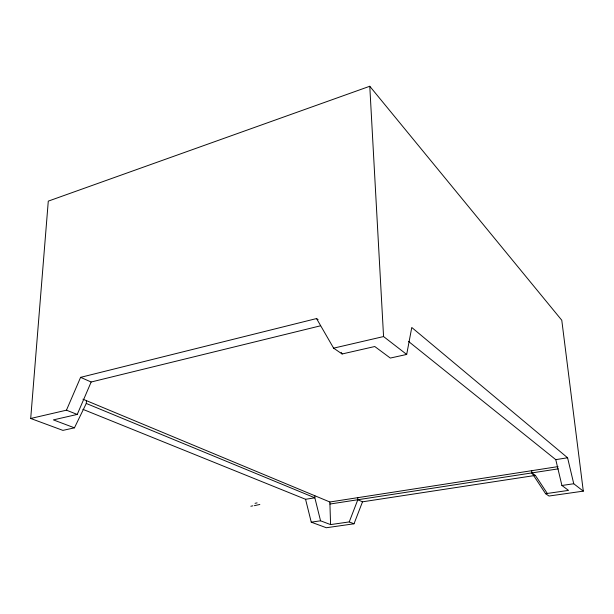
<?xml version="1.0" encoding="UTF-8"?>
<svg xmlns="http://www.w3.org/2000/svg" width="614" height="614" viewBox="0 0 614 614"><rect width="100%" height="100%" fill="white"/><g stroke="black" fill="none" stroke-linecap="round" stroke-linejoin="round"><path stroke-width="0.92" d="M531.663 470.692L531.901 472.91L545.6 493.694L549 496.028L583.3 491.139L561.779 320.239L369.774 86.259L48.283 201.131L30.7 418.479L62.904 430.383L74.44 427.835L86.275 403.452L86.444 400.666M30.7 418.479L66.458 410.183L80.603 377.349L316.54 318.559L333.617 348.153L342.105 353.979L374.77 346.519L390.312 358.062L406.683 354.447L411.771 327.485L567.589 457.768L573.745 483.748L583.3 491.139M82.905 409.331L305.565 499.289L311.252 522.169L320.554 520.802L330.585 524.594L349.243 521.915L357.816 499.742L357.732 497.678M311.252 522.169L326.333 527.741L354.017 523.796L362.506 501.815L535.385 475.413L547.427 493.648M74.44 427.835L53.387 419.884L77.234 414.435L91.156 382.008L320.454 325.819M259.837 504.462L254.365 505.675M333.617 348.153L383.566 336.556L406.683 354.447M255.056 503.311L257.089 502.897M250.842 506.235L252.845 505.829M305.565 499.289L314.852 497.816L314.798 495.728M408.51 341.415L555.77 459.64L567.589 457.768M82.928 399.2L329.864 501.999L558.003 466.609M329.933 504.04L558.264 468.85M555.77 459.64L561.91 485.482L573.745 483.748M545.6 493.694L568.533 490.394L561.91 485.482M66.458 410.183L77.234 414.435M349.243 521.915L354.017 523.796M86.275 403.452L314.852 497.816L320.554 520.802M80.603 377.349L91.156 382.008M357.816 499.742L362.506 501.815M316.54 318.559L318.098 319.671M531.901 472.91L535.385 475.413M341.154 352.352L342.105 353.979M369.774 86.259L383.566 336.556M329.864 501.999L330.585 524.594"/></g></svg>
